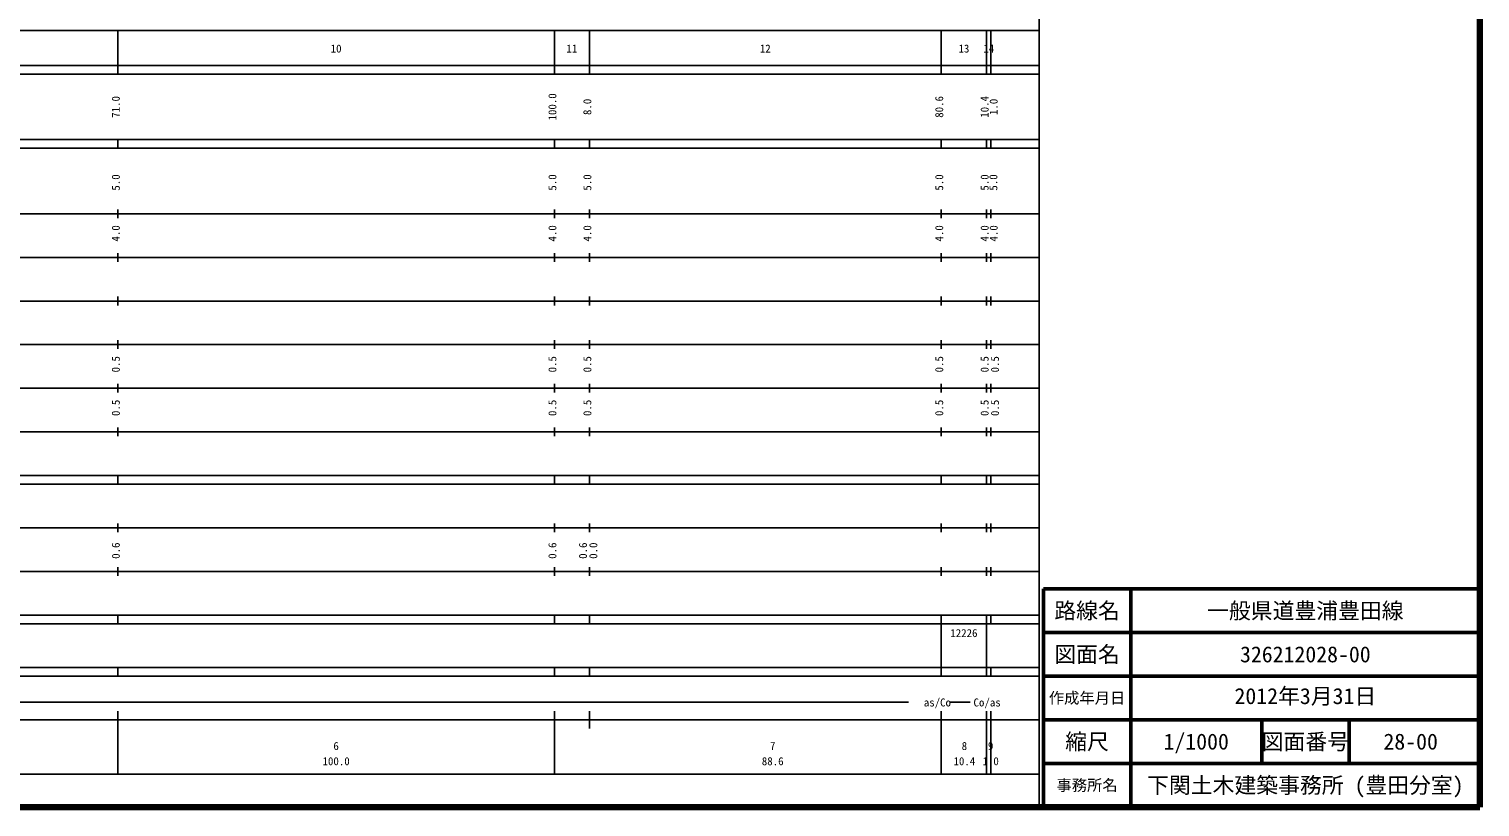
# Model space of a CAD drawing. Units: millimetres on the paper, enlarged 1000 times. Extents: x 39998 to 679975, y 19999 to 379986.
# Drawn here: x 347648 to 679975, y 19999 to 198350 of the extents above; entities that cross this region are included whole.
import ezdxf
from ezdxf.enums import TextEntityAlignment as Align

# ---------------------------------------------------------------- set-up
doc = ezdxf.new("R2010")
doc.units = ezdxf.units.MM
doc.header["$LTSCALE"] = 999.963
for name, color, linetype, lineweight in [('M-TTL', 2, 'Continuous', 140), ('M-TTL-BAND', 7, 'Continuous', 25), ('M-TTL-FRAM', 2, 'Continuous', 50), ('M-TTL-LINE', 7, 'Continuous', 50)]:
    doc.layers.add(name, color=color, linetype=linetype, lineweight=lineweight)
doc.layers.add('M-TTL-TXT', color=7, linetype='Continuous')
doc.styles.add('ＭＳ ゴシック', font='')
doc.styles.get('ＭＳ ゴシック').set_extended_font_data('MS Gothic')

msp = doc.modelspace()

# ---------------------------------------------------------------- linework, layer by layer
at = {"layer": 'M-TTL'}
for p, q in [((679974.8, 19999.3), (679974.8, 379985.9)), ((39998.5, 19999.3), (679974.8, 19999.3))]:
    msp.add_line(p, q, dxfattribs=at)
at = {"layer": 'M-TTL-BAND'}
for p, q in [((578978.5, 19999.3), (578978.5, 369986.3)), ((67997.5, 197992.6), (578978.5, 197992.6)), ((367986.3, 187993), (367986.3, 197992.6)), ((467982.6, 187993), (467982.6, 197992.6)), ((475982.3, 187993), (475982.3, 197992.6)), ((556579.3, 187993), (556579.3, 197992.6)), ((566978.9, 187993), (566978.9, 197992.6)), ((567978.9, 187993), (567978.9, 197992.6)), ((567978.9, 187993), (567978.9, 197992.6)), ((567978.9, 187993), (567978.9, 197992.6)), ((567978.9, 187993), (567978.9, 197992.6)), ((39998.5, 189992.9), (578978.5, 189992.9)), ((39998.5, 187993), (578978.5, 187993)), ((39998.5, 172993.5), (578978.5, 172993.5)), ((367986.3, 170993.7), (367986.3, 172993.6)), ((467982.6, 170993.7), (467982.6, 172993.6)), ((475982.3, 170993.7), (475982.3, 172993.6)), ((556579.3, 170993.7), (556579.3, 172993.6)), ((566978.9, 170993.7), (566978.9, 172993.6)), ((567978.9, 170993.7), (567978.9, 172993.6)), ((567978.9, 170993.7), (567978.9, 172993.6)), ((567978.9, 170993.7), (567978.9, 172993.6)), ((567978.9, 170993.7), (567978.9, 172993.6)), ((39998.5, 170993.6), (578978.5, 170993.6)), ((367986.3, 154994.2), (367986.3, 156994.2)), ((467982.6, 154994.2), (467982.6, 156994.2)), ((475982.3, 154994.2), (475982.3, 156994.2)), ((556579.3, 154994.2), (556579.3, 156994.2)), ((566978.9, 154994.2), (566978.9, 156994.2)), ((567978.9, 154994.2), (567978.9, 156994.2)), ((567978.9, 154994.2), (567978.9, 156994.2)), ((567978.9, 154994.2), (567978.9, 156994.2)), ((567978.9, 154994.2), (567978.9, 156994.2)), ((39998.5, 155994.2), (578978.5, 155994.2)), ((367986.3, 144994.6), (367986.3, 146994.5)), ((467982.6, 144994.6), (467982.6, 146994.5)), ((475982.3, 144994.6), (475982.3, 146994.5)), ((556579.3, 144994.6), (556579.3, 146994.5)), ((566978.9, 144994.6), (566978.9, 146994.5)), ((567978.9, 144994.6), (567978.9, 146994.5)), ((567978.9, 144994.6), (567978.9, 146994.5)), ((567978.9, 144994.6), (567978.9, 146994.5)), ((567978.9, 144994.6), (567978.9, 146994.5)), ((45998.3, 145994.5), (578978.5, 145994.5)), ((367986.3, 134995), (367986.3, 136994.9)), ((467982.6, 134995), (467982.6, 136994.9)), ((475982.3, 134995), (475982.3, 136994.9)), ((556579.3, 134995), (556579.3, 136994.9)), ((566978.9, 134995), (566978.9, 136994.9)), ((567978.9, 134995), (567978.9, 136994.9)), ((567978.9, 134995), (567978.9, 136994.9)), ((567978.9, 134995), (567978.9, 136994.9)), ((567978.9, 134995), (567978.9, 136994.9)), ((51998.1, 135994.9), (578978.5, 135994.9)), ((367986.3, 124995.4), (367986.3, 126995.3)), ((467982.6, 124995.4), (467982.6, 126995.3)), ((475982.3, 124995.4), (475982.3, 126995.3)), ((556579.3, 124995.4), (556579.3, 126995.3)), ((566978.9, 124995.4), (566978.9, 126995.3)), ((567978.9, 124995.4), (567978.9, 126995.3)), ((567978.9, 124995.4), (567978.9, 126995.3)), ((567978.9, 124995.4), (567978.9, 126995.3)), ((567978.9, 124995.4), (567978.9, 126995.3)), ((45998.3, 125995.3), (578978.5, 125995.3)), ((367986.3, 114995.7), (367986.3, 116995.7)), ((467982.6, 114995.7), (467982.6, 116995.7)), ((475982.3, 114995.7), (475982.3, 116995.7)), ((556579.3, 114995.7), (556579.3, 116995.7)), ((566978.9, 114995.7), (566978.9, 116995.7)), ((567978.9, 114995.7), (567978.9, 116995.7)), ((567978.9, 114995.7), (567978.9, 116995.7)), ((567978.9, 114995.7), (567978.9, 116995.7)), ((567978.9, 114995.7), (567978.9, 116995.7)), ((51998.1, 115995.7), (578978.5, 115995.7)), ((367986.3, 104996.1), (367986.3, 106996)), ((467982.6, 104996.1), (467982.6, 106996)), ((475982.3, 104996.1), (475982.3, 106996)), ((556579.3, 104996.1), (556579.3, 106996)), ((566978.9, 104996.1), (566978.9, 106996)), ((567978.9, 104996.1), (567978.9, 106996)), ((567978.9, 104996.1), (567978.9, 106996)), ((567978.9, 104996.1), (567978.9, 106996)), ((567978.9, 104996.1), (567978.9, 106996)), ((45998.3, 105996), (578978.5, 105996)), ((39998.5, 95996.4), (578978.5, 95996.4)), ((39998.5, 93996.5), (578978.5, 93996.5)), ((367986.3, 93996.5), (367986.3, 95996.4)), ((467982.6, 93996.5), (467982.6, 95996.4)), ((475982.3, 93996.5), (475982.3, 95996.4)), ((556579.3, 93996.5), (556579.3, 95996.4)), ((566978.9, 93996.5), (566978.9, 95996.4)), ((567978.9, 93996.5), (567978.9, 95996.4)), ((567978.9, 93996.5), (567978.9, 95996.4)), ((567978.9, 93996.5), (567978.9, 95996.4)), ((567978.9, 93996.5), (567978.9, 95996.4)), ((48998.2, 83996.8), (578978.5, 83996.8)), ((367986.3, 82996.9), (367986.3, 84996.8)), ((467982.6, 82996.9), (467982.6, 84996.8)), ((475982.3, 82996.9), (475982.3, 84996.8)), ((556579.3, 82996.9), (556579.3, 84996.8)), ((566978.9, 82996.9), (566978.9, 84996.8)), ((567978.9, 82996.9), (567978.9, 84996.8)), ((567978.9, 82996.9), (567978.9, 84996.8)), ((567978.9, 82996.9), (567978.9, 84996.8)), ((567978.9, 82996.9), (567978.9, 84996.8)), ((39998.5, 73997.2), (578978.5, 73997.2)), ((367986.3, 72997.3), (367986.3, 74997.2)), ((467982.6, 72997.3), (467982.6, 74997.2)), ((475982.3, 72997.3), (475982.3, 74997.2)), ((556579.3, 72997.3), (556579.3, 74997.2)), ((566978.9, 72997.3), (566978.9, 74997.2)), ((567978.9, 72997.3), (567978.9, 74997.2)), ((567978.9, 72997.3), (567978.9, 74997.2)), ((567978.9, 72997.3), (567978.9, 74997.2)), ((567978.9, 72997.3), (567978.9, 74997.2)), ((39998.5, 63997.6), (578978.5, 63997.6)), ((367986.3, 61997.7), (367986.3, 63997.6)), ((467982.6, 61997.7), (467982.6, 63997.6)), ((475982.3, 61997.7), (475982.3, 63997.6)), ((556579.3, 61997.7), (556579.3, 63997.6)), ((566978.9, 61997.7), (566978.9, 63997.6)), ((567978.9, 61997.7), (567978.9, 63997.6)), ((567978.9, 61997.7), (567978.9, 63997.6)), ((567978.9, 61997.7), (567978.9, 63997.6)), ((567978.9, 61997.7), (567978.9, 63997.6)), ((39998.5, 61997.7), (578978.5, 61997.7)), ((556579.3, 51998.1), (556579.3, 61997.7)), ((566978.9, 51998.1), (566978.9, 61997.7)), ((39998.5, 51998), (578978.5, 51998)), ((39998.5, 49998.1), (578978.5, 49998.1)), ((367986.3, 49998.1), (367986.3, 51998.1)), ((467982.6, 49998.1), (467982.6, 51998.1)), ((475982.3, 49998.1), (475982.3, 51998.1)), ((556579.3, 49998.1), (556579.3, 51998.1)), ((566978.9, 49998.1), (566978.9, 51998.1)), ((567978.9, 49998.1), (567978.9, 51998.1)), ((567978.9, 49998.1), (567978.9, 51998.1)), ((567978.9, 49998.1), (567978.9, 51998.1)), ((567978.9, 49998.1), (567978.9, 51998.1)), ((285189.4, 43998.4), (549079.6, 43998.4)), ((563198.6, 43998.4), (558598.8, 43998.4)), ((39998.5, 39998.5), (578978.5, 39998.5)), ((367986.3, 27499), (367986.3, 41998.4)), ((467982.6, 27499), (467982.6, 41998.4)), ((475982.3, 37998.6), (475982.3, 41998.4)), ((556579.3, 37998.6), (556579.3, 41998.4)), ((556579.3, 27499), (556579.3, 41998.4)), ((566978.9, 37998.6), (566978.9, 41998.4)), ((566978.9, 27499), (566978.9, 41998.4)), ((567978.9, 37998.6), (567978.9, 41998.4)), ((567978.9, 27499), (567978.9, 41998.4)), ((567978.9, 37998.6), (567978.9, 41998.4)), ((567978.9, 27499), (567978.9, 41998.4)), ((67997.5, 27499), (578978.5, 27499))]:
    msp.add_line(p, q, dxfattribs=at)
at = {"layer": 'M-TTL-FRAM'}
for p, q in [((679974.8, 69997.4), (579978.5, 69997.4)), ((579978.5, 69997.4), (579978.5, 19999.3))]:
    msp.add_line(p, q, dxfattribs=at)
at = {"layer": 'M-TTL-LINE'}
for p, q in [((599977.7, 69997.4), (599977.7, 19999.3)), ((679974.8, 59997.8), (579978.5, 59997.8)), ((679974.8, 49998.1), (579978.5, 49998.1)), ((679974.8, 39998.5), (579978.5, 39998.5)), ((629976.6, 39998.5), (629976.6, 29998.9)), ((649975.9, 39998.5), (649975.9, 29998.9)), ((679974.8, 29998.9), (579978.5, 29998.9))]:
    msp.add_line(p, q, dxfattribs=at)

# ---------------------------------------------------------------- texts
at = {"layer": 'M-TTL-BAND', "style": 'ＭＳ ゴシック'}
for s, p in [('10', (417984.5, 192397.9)), ('11', (471982.5, 192397.9)), ('12', (516280.8, 192397.9)), ('13', (561779.1, 192397.9)), ('14', (567478.9, 192397.9)), ('as/Co', (555698.9, 42498.4)), ('Co/as', (567087.5, 42498.4)), ('6', (417984.5, 32521.8)), ('7', (517980.8, 32521.8)), ('8', (561880.4, 32521.8)), ('9', (567897.8, 32521.8)), ('100.0', (417984.5, 29031.9)), ('88.6', (517980.8, 29031.9)), ('10.4', (561880.4, 29031.9)), ('1.0', (567897.8, 29031.9))]:
    msp.add_text(s, height=1833, dxfattribs=at).set_placement(p, align=Align.BOTTOM_CENTER)
for s, p in [('71.0', (368986.3, 180493.3)), ('100.0', (468982.6, 180493.3)), ('80.6', (557579.3, 180493.3)), ('10.4', (567978.9, 180493.3)), ('8.0', (476982.3, 180493.3)), ('1.0', (570046, 180493.3)), ('5.0', (368986.3, 163167.9)), ('5.0', (468982.6, 163167.9)), ('5.0', (476982.3, 163167.9)), ('5.0', (557579.3, 163167.9)), ('5.0', (567978.9, 163167.9)), ('5.0', (567978.9, 163167.9)), ('5.0', (569983.4, 163167.9)), ('4.0', (368986.3, 151494.4)), ('4.0', (468982.6, 151494.4)), ('4.0', (476982.3, 151494.4)), ('4.0', (557579.3, 151494.4)), ('4.0', (567978.9, 151494.4)), ('4.0', (567978.9, 151494.4)), ('4.0', (570046, 151494.4)), ('0.5', (368986.3, 121495.5)), ('0.5', (468982.6, 121495.5)), ('0.5', (476982.3, 121495.5)), ('0.5', (557579.3, 121495.5)), ('0.5', (567978.9, 121495.5)), ('0.5', (567978.9, 121495.5)), ('0.5', (570348.8, 121495.5)), ('0.5', (368986.3, 111495.9)), ('0.5', (468982.6, 111495.9)), ('0.5', (476982.3, 111495.9)), ('0.5', (557579.3, 111495.9)), ('0.5', (567978.9, 111495.9)), ('0.5', (567978.9, 111495.9)), ('0.5', (570348.8, 111495.9)), ('0.6', (368986.3, 78761.1)), ('0.6', (468982.6, 78761.1)), ('0.6', (475982.3, 78761.1)), ('0.0', (478352.2, 78761.1))]:
    msp.add_text(s, height=1833, rotation=90, dxfattribs=at).set_placement(p, align=Align.BOTTOM_CENTER)
msp.add_text('12226', height=1833, dxfattribs=at).set_placement((558654.3, 58402.8), align=Align.BOTTOM_LEFT)
at = {"layer": 'M-TTL-TXT', "style": 'ＭＳ ゴシック'}
for s, height, p in [('路線名', 3666, (589978.1, 64997.6)), ('路線名', 3666, (589978.1, 64997.6)), ('一般県道豊浦豊田線', 3666, (639976.2, 64997.6)), ('図面名', 3666, (589978.1, 54998)), ('図面名', 3666, (589978.1, 54998)), ('326212028-00', 3666, (639976.2, 54998)), ('作成年月日', 2566, (589978.1, 44998.3)), ('作成年月日', 2566, (589978.1, 44998.3)), ('縮尺', 3666, (589978.1, 34998.7)), ('縮尺', 3666, (589978.1, 34998.7)), ('1/1000', 3666, (614977.2, 34998.7)), ('図面番号', 3666, (639976.2, 34998.7)), ('図面番号', 3666, (639976.2, 34998.7)), ('28-00', 3666, (664100.3, 34998.7)), ('事務所名', 2566, (589978.1, 24999.1)), ('事務所名', 2566, (589978.1, 24999.1)), ('下関土木建築事務所 (豊田分室)', 3666, (639976.2, 24999.1))]:
    msp.add_text(s, height=height, dxfattribs=at).set_placement(p, align=Align.MIDDLE_CENTER)
msp.add_text('2012年3月31日', height=3666, dxfattribs=at).set_placement((639976.2, 42498.4), align=Align.BOTTOM_CENTER)

doc.saveas('drawing.dxf')
